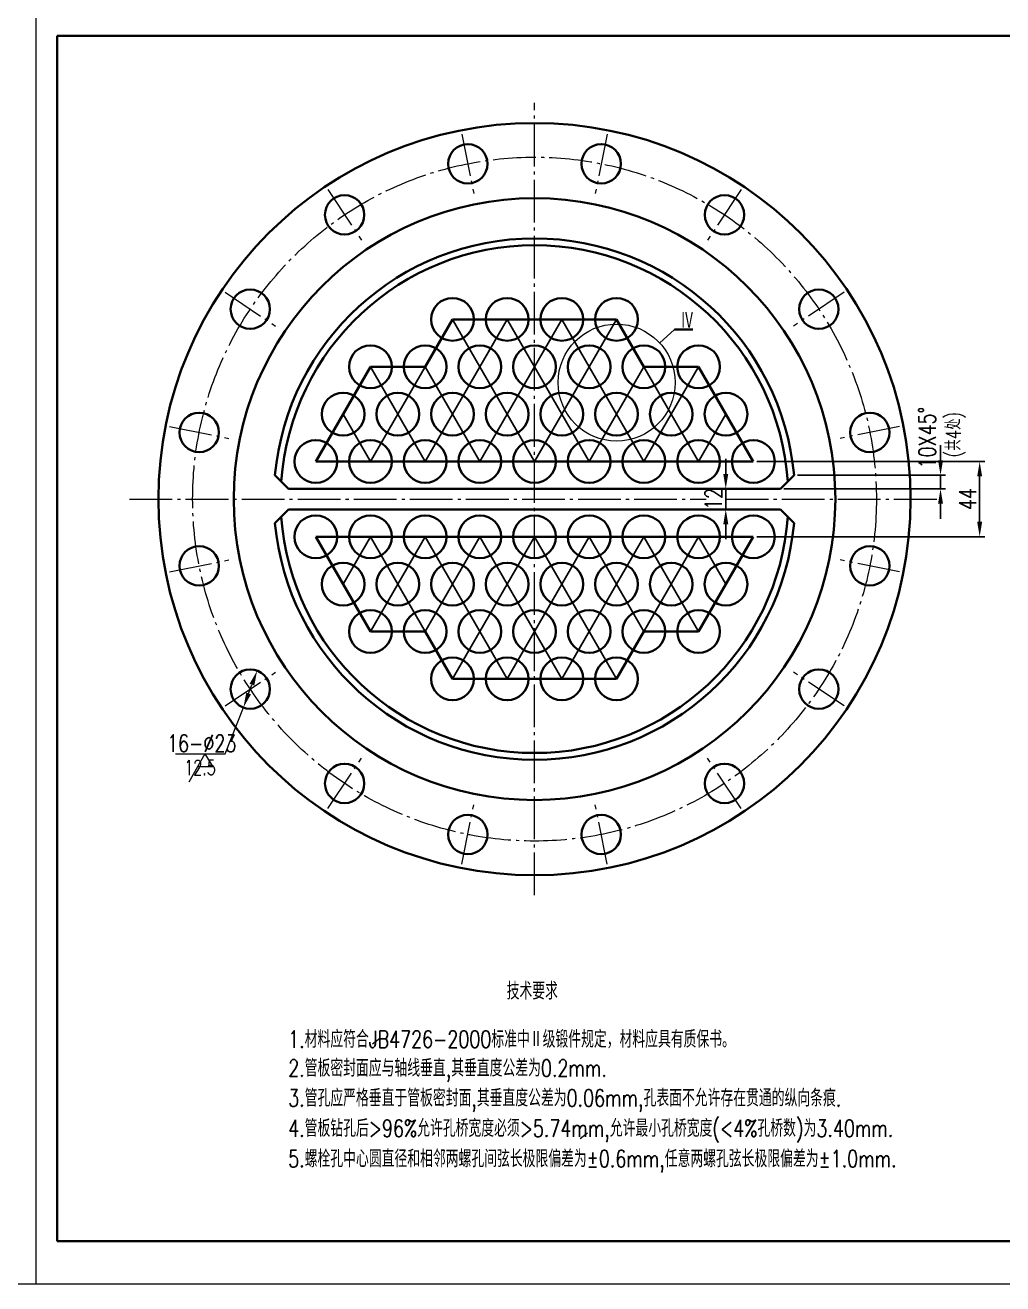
# Model space of a CAD drawing. Extents: x 0 to 6472, y 0 to 2970.
# Drawn here: x 5415 to 5987, y 0 to 736 of the extents above; entities that cross this region are included whole.
import ezdxf
from ezdxf.enums import TextEntityAlignment as Align

# ---------------------------------------------------------------- set-up
doc = ezdxf.new("R2010")
doc.units = 0
doc.header["$LTSCALE"] = 10
doc.header["$MEASUREMENT"] = 0
doc.header["$PDMODE"] = 3
doc.linetypes.add('ZXX-L', pattern=[3.28, 2.5, -0.3, 0.18, -0.3])
doc.layers.get('0').update_dxf_attribs({"linetype": 'CONTINUOUS', "lineweight": 20})
doc.layers.get('Defpoints').update_dxf_attribs({"linetype": 'CONTINUOUS', "lineweight": 20})
doc.layers.add('1', color=1, linetype='CONTINUOUS')
for name, color, linetype, lineweight in [('A 粗实线', 2, 'CONTINUOUS', 35), ('B 细实线', 7, 'CONTINUOUS', 20), ('E 长中心线', 1, 'ZXX-L', 20)]:
    doc.layers.add(name, color=color, linetype=linetype, lineweight=lineweight)
doc.styles.add('HZ', font='txt', dxfattribs={"width": 0.75, "bigfont": 'hztxt'})
doc.styles.add('HZTXT', font='TXT.SHX', dxfattribs={"width": 0.75, "bigfont": 'HZTXT'})
doc.dimstyles.new('副本1比2.5', dxfattribs={"dimscale": 2.5, "dimtxt": 4, "dimasz": 3.5, "dimexe": 1.2, "dimexo": 0.8, "dimgap": 0.8, "dimtad": 1, "dimdec": 0, "dimzin": 0, "dimdsep": 46, "dimtxsty": 'HZTXT', "dimcen": 0, "dimadec": 0, "dimazin": 0, "dimtfac": 0.375, "dimtdec": 0, "dimtmove": 2, "dimatfit": 0, "dimfxl": 0, "dimtzin": 0, "dimarcsym": 0})

# ---------------------------------------------------------------- blocks, each defined once
blk = doc.blocks.new('*D188')
at = {"color": 0, "lineweight": -2}
for p, q in [((5842.93, 481.01), (5976.34, 481.01)), ((5973.34, 472.26), (5973.34, 445.76)), ((5842.93, 437.01), (5976.34, 437.01))]:
    blk.add_line(p, q, dxfattribs=at)
at = {"color": 0}
for points in [[(5971.89, 472.26), (5974.8, 472.26), (5973.34, 481.01)], [(5971.89, 445.76), (5974.8, 445.76), (5973.34, 437.01)]]:
    blk.add_solid(points, dxfattribs=at)
at = {"layer": 'Defpoints', "color": 0}
for p in [(5840.93, 481.01), (5840.93, 437.01), (5973.34, 437.01)]:
    blk.add_point(p, dxfattribs=at)
at = {"color": 0, "insert": (5966.34, 459.01), "char_height": 10, "attachment_point": 5, "rotation": 90, "style": 'HZTXT'}
blk.add_mtext('44', dxfattribs=at)
blk = doc.blocks.new('*D189')
at = {"color": 0, "lineweight": -2}
for p, q in [((5824.8, 473.76), (5824.8, 482.51)), ((5830.59, 465.01), (5821.8, 465.01)), ((5824.8, 465.01), (5824.8, 453.01)), ((5830.44, 453.01), (5821.8, 453.01)), ((5824.8, 444.26), (5824.8, 435.51))]:
    blk.add_line(p, q, dxfattribs=at)
at = {"color": 0}
for points in [[(5823.34, 473.76), (5826.26, 473.76), (5824.8, 465.01)], [(5823.34, 444.26), (5826.26, 444.26), (5824.8, 453.01)]]:
    blk.add_solid(points, dxfattribs=at)
at = {"layer": 'Defpoints', "color": 0}
for p in [(5832.59, 465.01), (5824.8, 453.01), (5832.44, 453.01)]:
    blk.add_point(p, dxfattribs=at)
at = {"color": 0, "insert": (5817.59, 459.11), "char_height": 10, "attachment_point": 5, "rotation": 90, "style": 'HZTXT'}
blk.add_mtext('12', dxfattribs=at)
blk = doc.blocks.new('*D209')
at = {"color": 0, "lineweight": -2}
for p, q in [((5950.45, 481.76), (5950.45, 490.51)), ((5866.78, 473.01), (5953.45, 473.01)), ((5950.45, 473.01), (5950.45, 465.01)), ((5858.78, 465.01), (5953.45, 465.01)), ((5950.45, 456.26), (5950.45, 447.51))]:
    blk.add_line(p, q, dxfattribs=at)
at = {"color": 0}
for points in [[(5948.99, 481.76), (5951.91, 481.76), (5950.45, 473.01)], [(5948.99, 456.26), (5951.91, 456.26), (5950.45, 465.01)]]:
    blk.add_solid(points, dxfattribs=at)
at = {"layer": 'Defpoints', "color": 0}
for p in [(5864.78, 473.01), (5856.78, 465.01), (5950.45, 465.01)]:
    blk.add_point(p, dxfattribs=at)
at = {"color": 0, "insert": (5942.66, 494.97), "char_height": 10, "attachment_point": 5, "rotation": 90, "style": 'HZTXT'}
blk.add_mtext('10X45%%D', dxfattribs=at)

msp = doc.modelspace()

# ---------------------------------------------------------------- linework, layer by layer
for p, q in [((5421.19, 1485), (5421.19, 0)), ((5786.13, 550.32), (5794.74, 558.29)), ((5545.67, 345.32), (5547.6, 350.47)), ((5531.85, 310.08), (5542.61, 337.12)), ((5502.93, 310.08), (5531.85, 310.08)), ((5520.14, 310.08), (5510.7, 293.49)), ((5520.14, 310.08), (5524.78, 302.37)), ((5524.78, 302.37), (5515.85, 302.36))]:
    msp.add_line(p, q)
at = {"ltscale": 10}
for points in [[(5618.23, 140.47), (5622.51, 143.78)], [(5739.64, 85.01), (5743.92, 88.33)]]:
    msp.add_lwpolyline(points, dxfattribs=at)
msp.add_circle((5760.93, 527.2), 34.23)
for points in [[(5546.23, 350.98), (5548.96, 349.96), (5550.66, 358.67)], [(5544.31, 345.83), (5547.04, 344.81), (5542.61, 337.12)]]:
    msp.add_solid(points)
at = {"layer": '1'}
for p, q in [((5696.93, 564.15), (5648.93, 481.01)), ((5664.93, 564.15), (5712.93, 481.01)), ((5728.93, 564.15), (5680.93, 481.01)), ((5696.93, 564.15), (5744.93, 481.01)), ((5760.93, 564.15), (5712.93, 481.01)), ((5728.93, 564.15), (5776.93, 481.01)), ((5648.93, 536.43), (5616.93, 481.01)), ((5616.93, 536.43), (5648.93, 481.01)), ((5648.93, 536.43), (5680.93, 481.01)), ((5776.93, 536.43), (5744.93, 481.01)), ((5776.93, 536.43), (5808.93, 481.01)), ((5808.93, 536.43), (5776.93, 481.01)), ((5600.93, 508.72), (5616.93, 481.01)), ((5824.93, 508.72), (5808.93, 481.01)), ((5600.93, 409.3), (5616.93, 437.01)), ((5648.93, 381.58), (5616.93, 437.01)), ((5616.93, 381.58), (5648.93, 437.01)), ((5696.93, 353.87), (5648.93, 437.01)), ((5648.93, 381.58), (5680.93, 437.01)), ((5664.93, 353.87), (5712.93, 437.01)), ((5728.93, 353.87), (5680.93, 437.01)), ((5696.93, 353.87), (5744.93, 437.01)), ((5760.93, 353.87), (5712.93, 437.01)), ((5728.93, 353.87), (5776.93, 437.01)), ((5776.93, 381.58), (5744.93, 437.01)), ((5776.93, 381.58), (5808.93, 437.01)), ((5808.93, 381.58), (5776.93, 437.01)), ((5824.93, 409.3), (5808.93, 437.01))]:
    msp.add_line(p, q, dxfattribs=at)
at = {"layer": 'A 粗实线'}
for p, q in [((5433.69, 730), (5433.69, 25)), ((5433.69, 730), (6447.44, 730)), ((5648.93, 536.43), (5664.93, 564.15)), ((5664.93, 564.15), (5760.93, 564.15)), ((5760.93, 564.15), (5776.93, 536.43)), ((5794.74, 558.29), (5805.52, 558.29)), ((5584.93, 481.01), (5616.93, 536.43)), ((5616.93, 536.43), (5648.93, 536.43)), ((5776.93, 536.43), (5808.93, 536.43)), ((5808.93, 536.43), (5840.93, 481.01)), ((5584.93, 481.01), (5840.93, 481.01)), ((5840.93, 481.01), (5584.93, 481.01)), ((5561.07, 473.01), (5569.07, 465.01)), ((5864.78, 473.01), (5856.78, 465.01)), ((5569.07, 465.01), (5856.78, 465.01)), ((5561.07, 445.01), (5569.07, 453.01)), ((5569.07, 453.01), (5856.78, 453.01)), ((5864.78, 445.01), (5856.78, 453.01)), ((5584.93, 437.01), (5840.93, 437.01)), ((5840.93, 437.01), (5584.93, 437.01)), ((5584.93, 437.01), (5616.93, 381.58)), ((5808.93, 381.58), (5840.93, 437.01)), ((5616.93, 381.58), (5648.93, 381.58)), ((5648.93, 381.58), (5664.93, 353.87)), ((5760.93, 353.87), (5776.93, 381.58)), ((5776.93, 381.58), (5808.93, 381.58)), ((5664.93, 353.87), (5760.93, 353.87))]:
    msp.add_line(p, q, dxfattribs=at)
msp.add_lwpolyline([(5433.69, 25), (6447.44, 25), (6447.44, 730)], dxfattribs=at)
for centre, radius in [((5712.93, 459.01), 220), ((5673.91, 655.17), 11.5), ((5751.95, 655.17), 11.5), ((5712.93, 459.01), 176), ((5601.81, 625.3), 11.5), ((5824.04, 625.3), 11.5), ((5546.63, 570.12), 11.5), ((5664.93, 564.15), 12.5), ((5664.93, 564.15), 12.5), ((5696.93, 564.15), 12.5), ((5696.93, 564.15), 12.5), ((5728.93, 564.15), 12.5), ((5728.93, 564.15), 12.5), ((5760.93, 564.15), 12.5), ((5760.93, 564.15), 12.5), ((5879.22, 570.12), 11.5), ((5616.93, 536.43), 12.5), ((5616.93, 536.43), 12.5), ((5648.93, 536.43), 12.5), ((5648.93, 536.43), 12.5), ((5680.93, 536.43), 12.5), ((5680.93, 536.43), 12.5), ((5712.93, 536.43), 12.5), ((5712.93, 536.43), 12.5), ((5744.93, 536.43), 12.5), ((5744.93, 536.43), 12.5), ((5776.93, 536.43), 12.5), ((5776.93, 536.43), 12.5), ((5808.93, 536.43), 12.5), ((5808.93, 536.43), 12.5), ((5600.93, 508.72), 12.5), ((5600.93, 508.72), 12.5), ((5632.93, 508.72), 12.5), ((5632.93, 508.72), 12.5), ((5664.93, 508.72), 12.5), ((5664.93, 508.72), 12.5), ((5696.93, 508.72), 12.5), ((5696.93, 508.72), 12.5), ((5728.93, 508.72), 12.5), ((5728.93, 508.72), 12.5), ((5760.93, 508.72), 12.5), ((5760.93, 508.72), 12.5), ((5792.93, 508.72), 12.5), ((5792.93, 508.72), 12.5), ((5824.93, 508.72), 12.5), ((5824.93, 508.72), 12.5), ((5516.77, 498.03), 11.5), ((5909.09, 498.03), 11.5), ((5584.93, 481.01), 12.5), ((5584.93, 481.01), 12.5), ((5616.93, 481.01), 12.5), ((5616.93, 481.01), 12.5), ((5648.93, 481.01), 12.5), ((5648.93, 481.01), 12.5), ((5680.93, 481.01), 12.5), ((5680.93, 481.01), 12.5), ((5712.93, 481.01), 12.5), ((5712.93, 481.01), 12.5), ((5744.93, 481.01), 12.5), ((5744.93, 481.01), 12.5), ((5776.93, 481.01), 12.5), ((5776.93, 481.01), 12.5), ((5808.93, 481.01), 12.5), ((5808.93, 481.01), 12.5), ((5840.93, 481.01), 12.5), ((5840.93, 481.01), 12.5), ((5584.93, 437.01), 12.5), ((5584.93, 437.01), 12.5), ((5616.93, 437.01), 12.5), ((5616.93, 437.01), 12.5), ((5648.93, 437.01), 12.5), ((5648.93, 437.01), 12.5), ((5680.93, 437.01), 12.5), ((5680.93, 437.01), 12.5), ((5712.93, 437.01), 12.5), ((5712.93, 437.01), 12.5), ((5744.93, 437.01), 12.5), ((5744.93, 437.01), 12.5), ((5776.93, 437.01), 12.5), ((5776.93, 437.01), 12.5), ((5808.93, 437.01), 12.5), ((5808.93, 437.01), 12.5), ((5840.93, 437.01), 12.5), ((5840.93, 437.01), 12.5), ((5516.77, 419.99), 11.5), ((5909.09, 419.99), 11.5), ((5600.93, 409.3), 12.5), ((5600.93, 409.3), 12.5), ((5632.93, 409.3), 12.5), ((5632.93, 409.3), 12.5), ((5664.93, 409.3), 12.5), ((5664.93, 409.3), 12.5), ((5696.93, 409.3), 12.5), ((5696.93, 409.3), 12.5), ((5728.93, 409.3), 12.5), ((5728.93, 409.3), 12.5), ((5760.93, 409.3), 12.5), ((5760.93, 409.3), 12.5), ((5792.93, 409.3), 12.5), ((5792.93, 409.3), 12.5), ((5824.93, 409.3), 12.5), ((5824.93, 409.3), 12.5), ((5616.93, 381.58), 12.5), ((5616.93, 381.58), 12.5), ((5648.93, 381.58), 12.5), ((5648.93, 381.58), 12.5), ((5680.93, 381.58), 12.5), ((5680.93, 381.58), 12.5), ((5712.93, 381.58), 12.5), ((5712.93, 381.58), 12.5), ((5744.93, 381.58), 12.5), ((5744.93, 381.58), 12.5), ((5776.93, 381.58), 12.5), ((5776.93, 381.58), 12.5), ((5808.93, 381.58), 12.5), ((5808.93, 381.58), 12.5), ((5664.93, 353.87), 12.5), ((5664.93, 353.87), 12.5), ((5696.93, 353.87), 12.5), ((5696.93, 353.87), 12.5), ((5728.93, 353.87), 12.5), ((5728.93, 353.87), 12.5), ((5760.93, 353.87), 12.5), ((5760.93, 353.87), 12.5), ((5546.63, 347.89), 11.5), ((5879.22, 347.89), 11.5), ((5601.81, 292.71), 11.5), ((5824.04, 292.71), 11.5), ((5673.91, 262.85), 11.5), ((5751.95, 262.85), 11.5)]:
    msp.add_circle(centre, radius, dxfattribs=at)
for radius, start, end in [(152.5, 5.26736, 174.73264), (148.5, 3.97231, 176.02769), (152.5, 185.26736, 354.73264), (148.5, 183.97231, 356.02769)]:
    msp.add_arc((5712.93, 459.01), radius, start, end, dxfattribs=at)
at = {"layer": 'B 细实线'}
msp.add_lwpolyline([(4369.94, 0), (6472.44, 0), (6472.44, 1485), (4369.94, 1485)], close=True, dxfattribs=at)
at = {"layer": 'E 长中心线'}
for p, q in [((5712.93, 227.26), (5712.93, 690.76)), ((5670.45, 672.57), (5677.37, 637.76)), ((5755.41, 672.57), (5748.48, 637.76)), ((5591.95, 640.06), (5611.68, 610.54)), ((5833.9, 640.06), (5814.18, 610.54)), ((5531.88, 579.98), (5561.39, 560.26)), ((5893.98, 579.98), (5864.46, 560.26)), ((5499.36, 501.49), (5534.18, 494.56)), ((5926.49, 501.49), (5891.68, 494.56)), ((5476.01, 459.01), (5813.28, 459.01)), ((5824.8, 459.01), (5949.85, 459.01)), ((5499.36, 416.53), (5534.18, 423.45)), ((5926.49, 416.53), (5891.68, 423.45)), ((5531.88, 338.03), (5561.39, 357.76)), ((5893.98, 338.03), (5864.46, 357.76)), ((5591.95, 277.96), (5611.68, 307.47)), ((5833.9, 277.96), (5814.18, 307.47)), ((5670.45, 245.44), (5677.37, 280.26)), ((5755.41, 245.44), (5748.48, 280.26))]:
    msp.add_line(p, q, dxfattribs=at)
msp.add_circle((5712.93, 459.01), 200, dxfattribs=at)

# ---------------------------------------------------------------- texts
at = {"style": 'HZ', "width": 0.75}
msp.add_text('(共4处)', height=8.75, rotation=90, dxfattribs=at).set_placement((5962.23, 483.48))
at = {"style": 'HZTXT', "width": 0.7}
msp.add_text('12.5', height=8.75, dxfattribs=at).set_placement((5526.43, 295.01), align=Align.BOTTOM_RIGHT)
at = {"ltscale": 10, "style": 'HZ', "width": 0.75}
for s, p in [('技术要求', (5696.61, 166.28)), ('1.材料应符合JB4726-2000标准中Ⅱ级锻件规定，材料应具有质保书。', (5568.83, 138.07)), ('2.管板密封面应与轴线垂直,其垂直度公差为0.2mm.', (5568.83, 121.2)), ('3.管孔应严格垂直于管板密封面,其垂直度公差为0.06mm,孔表面不允许存在贯通的纵向条痕.', (5568.83, 103.7)), ('4.管板钻孔后>96%允许孔桥宽度必须>5.74mm,允许最小孔桥宽度(<4%孔桥数)为3.40mm.', (5568.83, 85.99)), ('5.螺栓孔中心圆直径和相邻两螺孔间弦长极限偏差为%%P0.6mm,任意两螺孔弦长极限偏差为%%p1.0mm.', (5568.83, 68.19))]:
    msp.add_text(s, height=10, dxfattribs=at).set_placement(p)
at = {"insert": (5518.24, 316.16), "char_height": 10, "attachment_point": 5, "style": 'HZTXT'}
msp.add_mtext('16-∅23', dxfattribs=at)
at = {"layer": 'B 细实线', "style": 'HZTXT', "width": 0.75}
msp.add_text('Ⅳ', height=10.5, dxfattribs=at).set_placement((5802.16, 563.51), align=Align.MIDDLE)

# ---------------------------------------------------------------- dimensions: what is measured, and where the dimension line sits
dim = msp.add_linear_dim(base=(5950.45, 465.01), p1=(5864.78, 473.01), p2=(5856.78, 465.01), angle=90, text='10X45%%D', dimstyle='副本1比2.5')
dim.commit()
dim.dimension.update_dxf_attribs({"geometry": '*D209', "text_midpoint": (5942.66, 494.97), "dimtype": 160})
dim = msp.add_linear_dim(base=(5824.8, 453.01), p1=(5832.59, 465.01), p2=(5832.44, 453.01), angle=90, dimstyle='副本1比2.5')
dim.commit()
dim.dimension.update_dxf_attribs({"geometry": '*D189', "text_midpoint": (5817.59, 459.11), "dimtype": 160})
dim = msp.add_linear_dim(base=(5973.34, 437.01), p1=(5840.93, 481.01), p2=(5840.93, 437.01), angle=90, dimstyle='副本1比2.5')
dim.commit()
dim.dimension.update_dxf_attribs({"geometry": '*D188', "text_midpoint": (5966.34, 459.01)})

doc.saveas('drawing.dxf')
